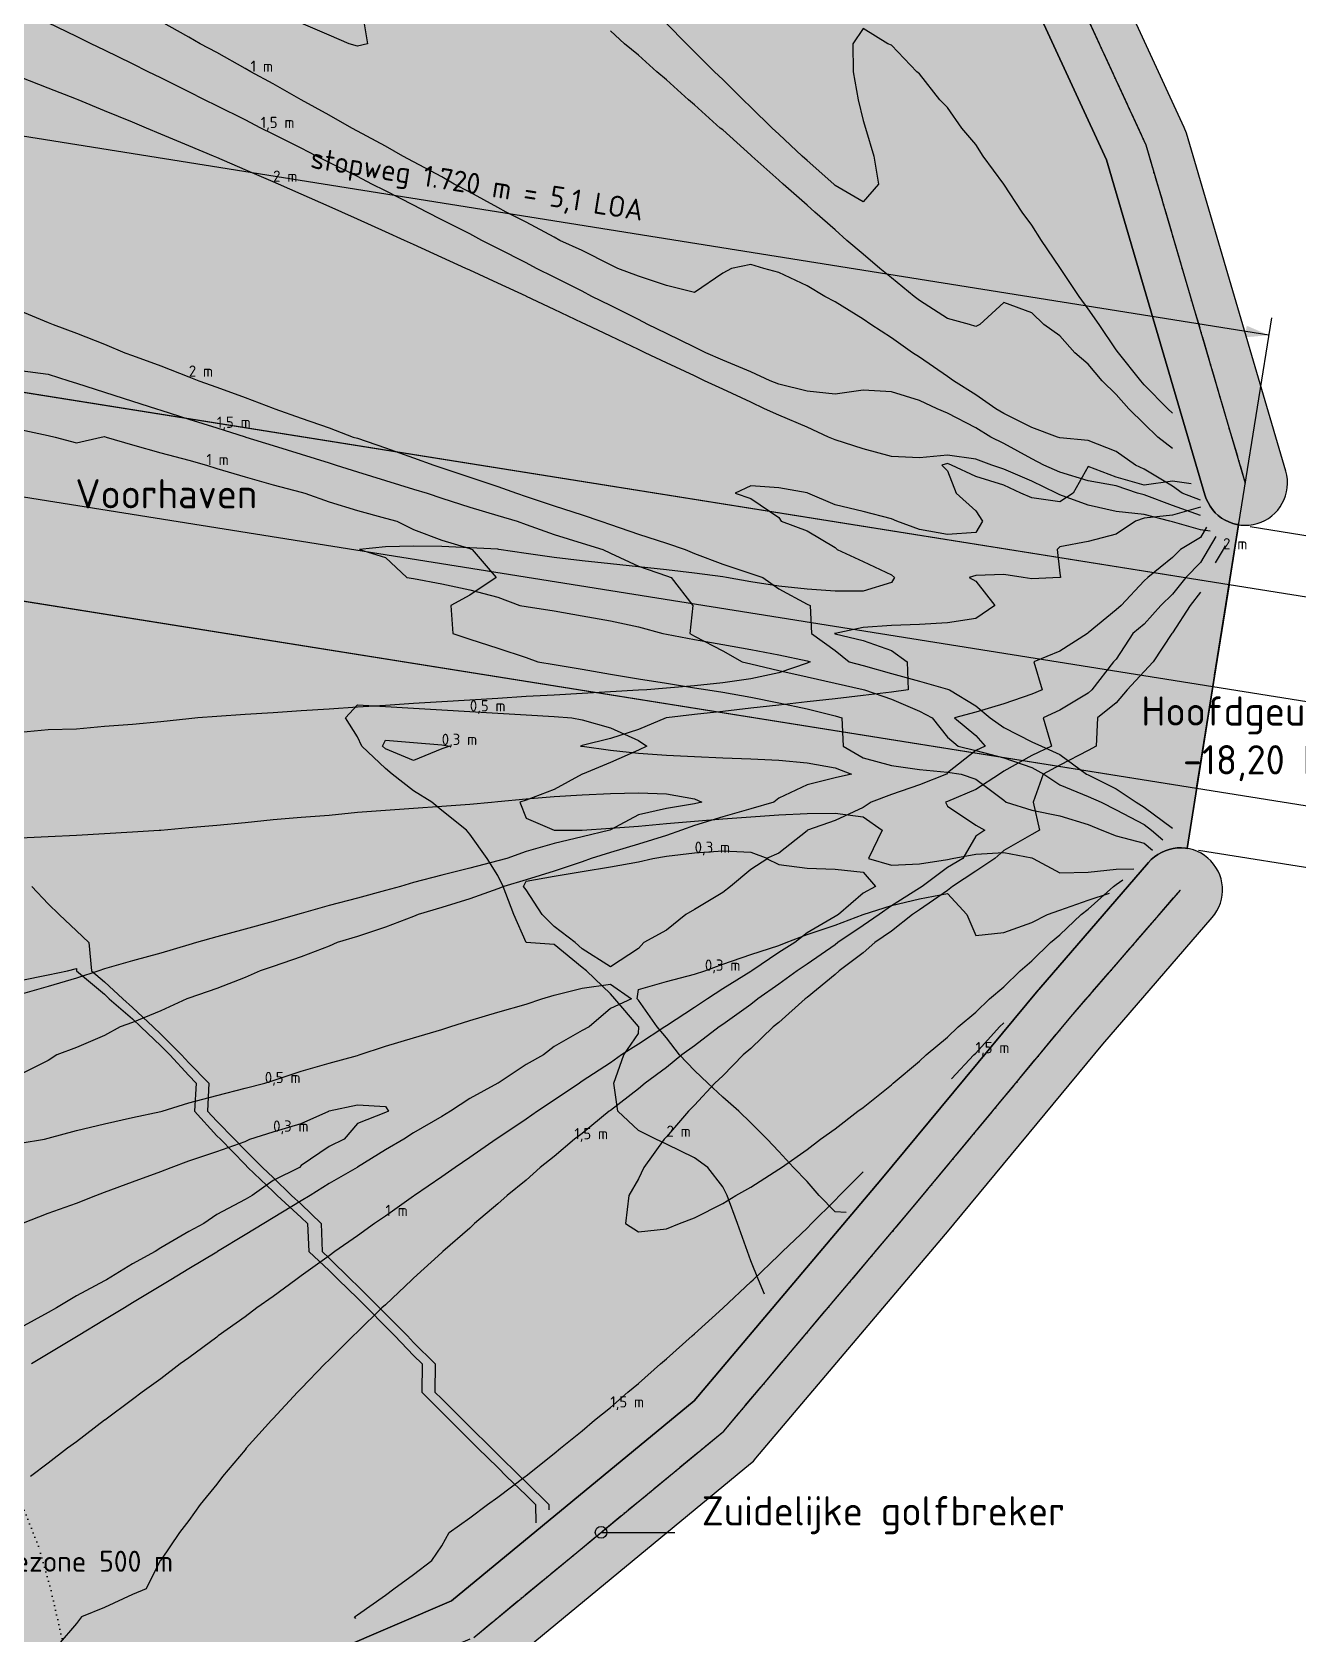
# Model space of a CAD drawing. Header units: metres. Extents: x 284000 to 318000, y 7632000 to 7666000.
# Drawn here: x 297973 to 299324, y 7648329 to 7650040 of the extents above; entities that cross this region are included whole.
import ezdxf
from ezdxf.enums import TextEntityAlignment as Align

# ---------------------------------------------------------------- set-up
doc = ezdxf.new("R2010")
doc.units = ezdxf.units.M
doc.header["$LTSCALE"] = 10
doc.linetypes.add('DASHDOT', pattern=[3.556, 2.54, -0.508, 0, -0.508])
doc.linetypes.add('DOT', pattern=[0.508, 0, -0.508])
for name, color, linetype in [('HV-BAGGER', 5, 'Continuous'), ('HV-GEUL', 5, 'Continuous'), ('HV-GEUL-AS', 1, 'Continuous'), ('HV-GOLF-HS-112_5', 7, 'Continuous'), ('HV-GOLF-HS-45_0', 7, 'Continuous'), ('HV-GOLFBREKER', 8, 'Continuous'), ('HV-ONDERGROND', 8, 'Continuous'), ('HV-TEKST-02', 7, 'Continuous'), ('HV-TOETS-OPENING-1-MOND', 6, 'Continuous'), ('HV-TOETS-WAND-VH-TALUD', 30, 'Continuous'), ('HV-VEILIGHEID', 1, 'Continuous'), ('HV-VOORHAVEN', 151, 'Continuous')]:
    doc.layers.add(name, color=color, linetype=linetype)
doc.styles.add('NLCS-ISO', font='NLCS-ISO.ttf')
doc.styles.get("Standard").update_dxf_attribs({"font": 'NLCS-ISO.ttf'})
picture_1 = doc.add_image_def('image1.jpg', size_in_pixel=(3400, 3400))

msp = doc.modelspace()

# ---------------------------------------------------------------- hatches: boundary and pattern name
at = {"layer": 'HV-GOLFBREKER', "true_color": 0xadb5bd, "transparency": 33554534}
h = msp.add_hatch(color=8, dxfattribs=at)
h.dxf.hatch_style = 1
h.paths.add_polyline_path([(297449, 7650946.4), (297717.1, 7650925.2), (298100.7, 7650852.5), (298486.7, 7650701), (298763, 7650524.3), (298957.6, 7650254.5), (299119.5, 7649903.4), (299224.7, 7649545.4), (299226.1, 7649541.2), (299228, 7649537.2), (299230.2, 7649533.4), (299232.8, 7649529.8), (299235.7, 7649526.5), (299239, 7649523.5), (299242.5, 7649520.8), (299246.3, 7649518.5), (299250.2, 7649516.6), (299254.4, 7649515.1), (299258.7, 7649514), (299263, 7649513.3), (299267.4, 7649513), (299271.8, 7649513.2), (299276.2, 7649513.8), (299280.5, 7649514.9), (299284.7, 7649516.3), (299288.7, 7649518.2), (299292.5, 7649520.4), (299296.1, 7649523), (299299.4, 7649525.9), (299302.4, 7649529.2), (299305, 7649532.7), (299307.3, 7649536.5), (299309.3, 7649540.5), (299310.8, 7649544.6), (299311.9, 7649548.9), (299312.6, 7649553.2), (299312.8, 7649557.6), (299312.7, 7649562.1), (299312, 7649566.4), (299311, 7649570.7), (299204.9, 7649931.9), (299202.6, 7649938), (299037.6, 7650296.2), (299035.5, 7650300), (299033.2, 7650303.7), (298830.9, 7650583.9), (298828.3, 7650587.2), (298825.3, 7650590.2), (298822.1, 7650593), (298818.7, 7650595.4), (298531.5, 7650779.2), (298527.7, 7650781.4), (298523.7, 7650783.2), (298129.6, 7650937.8), (298125.6, 7650939.2), (298121.6, 7650940.2), (297731.5, 7651014.1), (297726.7, 7651014.7), (297447.7, 7651036.8), (297443.5, 7651037), (297439.3, 7651036.7), (297435.1, 7651036.1), (297431.1, 7651035), (297189.2, 7650961.8), (297185.1, 7650960.3), (297181.1, 7650958.5), (297177.3, 7650956.2), (297173.7, 7650953.6), (297170.5, 7650950.6), (297167.5, 7650947.3), (297164.9, 7650943.8), (297162.6, 7650940), (297160.7, 7650936), (297159.2, 7650931.8), (297158.1, 7650927.6), (297157.5, 7650923.2), (297157.3, 7650918.8), (297157.5, 7650914.4), (297158.1, 7650910), (297159.2, 7650905.7), (297160.7, 7650901.6), (297162.6, 7650897.6), (297164.8, 7650893.8), (297167.5, 7650890.2), (297170.4, 7650887), (297173.7, 7650884), (297177.2, 7650881.4), (297181, 7650879.1), (297185, 7650877.2), (297189.2, 7650875.7), (297193.5, 7650874.6), (297197.8, 7650874), (297202.2, 7650873.8), (297206.7, 7650874), (297211, 7650874.6), (297215.3, 7650875.7)])
h = msp.add_hatch(color=8, dxfattribs=at)
h.dxf.hatch_style = 1
h.paths.add_polyline_path([(296801.3, 7647837.2), (298132.2, 7648143.2), (298136.1, 7648144.3), (298139.9, 7648145.7), (298461.9, 7648284), (298465.8, 7648285.9), (298469.4, 7648288.1), (298472.8, 7648290.6), (298739.7, 7648510.9), (298742.7, 7648513.6), (298745.4, 7648516.6), (298947.7, 7648756.1), (298948, 7648756.4), (299115.7, 7648958.9), (299232.5, 7649094.1), (299235.3, 7649097.6), (299237.6, 7649101.3), (299239.6, 7649105.3), (299241.2, 7649109.4), (299242.4, 7649113.7), (299243.1, 7649118), (299243.5, 7649122.4), (299243.4, 7649126.8), (299242.8, 7649131.2), (299241.9, 7649135.5), (299240.5, 7649139.7), (299238.7, 7649143.8), (299236.5, 7649147.6), (299234, 7649151.2), (299231.1, 7649154.6), (299227.9, 7649157.6), (299224.4, 7649160.3), (299220.7, 7649162.7), (299216.7, 7649164.7), (299212.6, 7649166.3), (299208.4, 7649167.4), (299204, 7649168.2), (299199.6, 7649168.5), (299195.2, 7649168.4), (299190.8, 7649167.9), (299186.5, 7649166.9), (299182.3, 7649165.5), (299178.3, 7649163.7), (299174.4, 7649161.6), (299170.8, 7649159), (299167.5, 7649156.2), (299164.4, 7649153), (299047.3, 7649017.4), (299046.7, 7649016.7), (298878.8, 7648814), (298679.3, 7648577.8), (298420.5, 7648364.2), (298108.1, 7648230), (296780.2, 7647924.7), (296778.3, 7647924.2), (296273.1, 7647784.2), (296268.9, 7647782.8), (296264.8, 7647781), (296261, 7647778.9), (296257.4, 7647776.3), (296254.1, 7647773.4), (296251, 7647770.2), (296248.3, 7647766.7), (296245.9, 7647763), (296244, 7647759.1), (296242.4, 7647754.9), (296241.2, 7647750.7), (296240.4, 7647746.3), (296240.1, 7647741.9), (296240.2, 7647737.5), (296240.8, 7647733.1), (296241.7, 7647728.8), (296243.1, 7647724.6), (296244.9, 7647720.6), (296247.1, 7647716.8), (296249.6, 7647713.1), (296252.5, 7647709.8), (296255.7, 7647706.8), (296259.2, 7647704), (296262.9, 7647701.7), (296266.9, 7647699.7), (296271, 7647698.1), (296275.3, 7647696.9), (296279.6, 7647696.2), (296284, 7647695.9), (296288.4, 7647696), (296292.8, 7647696.5), (296297.1, 7647697.5)])
at = {"layer": 'HV-VOORHAVEN', "true_color": 0x1d5c9e, "transparency": 33554534}
h = msp.add_hatch(color=151, dxfattribs=at)
h.dxf.hatch_style = 1
h.paths.add_polyline_path([(296513.3, 7648209.1), (296439.8, 7648135), (296370, 7647837.3), (296521.3, 7647853), (296778.3, 7647924.2), (296780.2, 7647924.7), (298108.1, 7648230), (298420.5, 7648364.2), (298679.3, 7648577.8), (298878.8, 7648814), (299046.7, 7649016.7), (299047.3, 7649017.4), (299164.4, 7649153), (299167.5, 7649156.2), (299170.8, 7649159), (299174.4, 7649161.6), (299178.3, 7649163.7), (299182.3, 7649165.5), (299186.5, 7649166.9), (299190.8, 7649167.9), (299195.2, 7649168.4), (299199.6, 7649168.5), (299204, 7649168.2), (299205.6, 7649167.9), (299260.7, 7649513.7), (299258.7, 7649514), (299254.4, 7649515.1), (299250.2, 7649516.6), (299246.3, 7649518.5), (299242.5, 7649520.8), (299239, 7649523.5), (299235.7, 7649526.5), (299232.8, 7649529.8), (299230.2, 7649533.4), (299228, 7649537.2), (299226.1, 7649541.2), (299224.7, 7649545.4), (299119.5, 7649903.4), (298957.6, 7650254.5), (298763, 7650524.3), (298486.7, 7650701), (298100.7, 7650852.5), (297717.1, 7650925.2), (297449, 7650946.4), (297419.1, 7650937.4), (297297, 7650670.5), (297266.7, 7650379.9), (297126.6, 7650192.1), (297027.8, 7650174.7), (297092.2, 7649809), (296970.7, 7649746.9)])

# ---------------------------------------------------------------- linework, layer by layer
at = {"layer": 'HV-BAGGER'}
msp.add_lwpolyline([(297855.7, 7649449.3), (299215.8, 7649232.2), (299250.5, 7649449.4), (297890.4, 7649666.5)], dxfattribs=at)
at = {"layer": 'HV-GEUL'}
msp.add_lwpolyline([(299215.8, 7649232.2), (299250.5, 7649449.4), (297551.9, 7649720.5), (297517.3, 7649503.3), (299215.8, 7649232.2)], close=True, dxfattribs=at)
msp.add_lwpolyline([(301719.2, 7649055.3), (299250.5, 7649449.4), (299215.8, 7649232.2), (301682.7, 7648838.4)], dxfattribs=at)
at = {"layer": 'HV-GEUL-AS', "linetype": 'DASHDOT'}
for points in [[(297202.3, 7650918.8), (297444.1, 7650992), (297723.1, 7650969.8), (298113.2, 7650896), (298507.3, 7650741.3), (298794.4, 7650557.5), (298996.7, 7650277.3), (299161.7, 7649919.2), (299267.8, 7649558)], [(296285.1, 7647740.8), (296790.3, 7647880.9), (298122.1, 7648187), (298444.2, 7648325.3), (298711, 7648545.6), (298913.4, 7648785.1), (299081.4, 7648988), (299198.5, 7649123.5)]]:
    msp.add_lwpolyline(points, dxfattribs=at)
at = {"layer": 'HV-GEUL-AS'}
msp.add_lwpolyline([(297534.6, 7649611.9), (299233.2, 7649340.8), (301701.9, 7648946.7)], dxfattribs=at)
at = {"layer": 'HV-GOLF-HS-112_5', "color": 4}
for points in [[(298325.7, 7650057.3), (298330.9, 7650027.3), (298320, 7650024.8), (298311.2, 7650027.3), (298290, 7650036.4), (298260, 7650049.4)], [(299190, 7649594.9), (299174.5, 7649607.3), (299160, 7649621.5), (299143.6, 7649637.3), (299130, 7649652.7), (299114.9, 7649667.3), (299100, 7649685.1), (299085.8, 7649697.3), (299070, 7649715.4), (299052.9, 7649727.3), (299040, 7649740.1), (299010, 7649750.9), (298984.5, 7649727.3), (298980, 7649725.5), (298973.3, 7649727.3), (298950, 7649733.7), (298920, 7649753.1), (298914.4, 7649757.3), (298890, 7649777.3), (298877.6, 7649787.3), (298860, 7649802.6), (298842.5, 7649817.3), (298830, 7649828.6), (298808.2, 7649847.3), (298800, 7649855), (298774.5, 7649877.3), (298770, 7649881.6), (298741, 7649907.3), (298740, 7649908.3), (298710, 7649935.2), (298707.4, 7649937.3), (298680, 7649962), (298673.6, 7649967.3), (298650, 7649988.6), (298639.5, 7649997.3), (298620, 7650015), (298605.2, 7650027.3), (298590, 7650041.2)], [(298754.5, 7648691.8), (298748, 7648707.3), (298740, 7648727.5), (298736.3, 7648737.3), (298725.8, 7648767.3), (298714.8, 7648797.3), (298710, 7648806.6), (298694, 7648827.3), (298680, 7648837.6), (298650, 7648852.2), (298638.6, 7648857.3), (298620, 7648866.7), (298598, 7648887.3), (298593.7, 7648917.3), (298604.5, 7648947.3), (298620, 7648970.3), (298620.4, 7648977.3), (298620, 7648977.9), (298594.9, 7649007.3), (298590, 7649012.5), (298564.6, 7649037.3), (298560, 7649040.9), (298530, 7649065.2), (298500.2, 7649067.3), (298500, 7649067.4), (298486.8, 7649097.3), (298475.5, 7649127.3), (298470, 7649138.9), (298458.5, 7649157.3), (298440, 7649183.2), (298436.5, 7649187.3), (298410, 7649208.5), (298399.4, 7649217.3), (298380, 7649229.4), (298357.2, 7649247.3), (298350, 7649253.4), (298324.8, 7649277.3), (298320, 7649287), (298307.2, 7649307.3), (298320, 7649321.2), (298350, 7649319.5), (298380, 7649317.8), (298410, 7649316), (298440, 7649314.3), (298470, 7649312.5), (298500, 7649310.6), (298530, 7649308.7), (298549, 7649307.3), (298560, 7649305.1), (298590, 7649296.7), (298620, 7649283.3), (298629.1, 7649277.3), (298620, 7649272.8), (298590, 7649259.7), (298560.2, 7649247.3), (298560, 7649247.2), (298530, 7649230.7), (298500, 7649219.4), (298493.4, 7649217.3), (298500, 7649200.1), (298530, 7649187.4), (298560, 7649187.5), (298590, 7649189.4), (298620, 7649191.8), (298650, 7649194.4), (298680, 7649196.9), (298710, 7649199.5), (298740, 7649201.8), (298770, 7649203.8), (298800, 7649205.3), (298830, 7649205.5), (298860, 7649201.5), (298880, 7649187.3), (298865.4, 7649157.3), (298890, 7649150.2), (298920, 7649151.5), (298950, 7649156.2), (298954.8, 7649157.3), (298980, 7649161.8), (299010, 7649163.5), (299040, 7649157.9), (299041.4, 7649157.3), (299070, 7649141.8), (299100, 7649142.6), (299130, 7649145.9), (299148.7, 7649146)], [(297972.3, 7649127.3), (297990, 7649108.9), (298001.5, 7649097.3), (298020, 7649080), (298033.3, 7649067.3), (298036, 7649037.3), (298050, 7649025.5), (298069.5, 7649007.3), (298080, 7648998.2), (298101.8, 7648977.3), (298110, 7648969.5), (298132.3, 7648947.3), (298140, 7648939), (298161.2, 7648917.3), (298160, 7648887.3), (298170, 7648876.5), (298188.7, 7648857.3), (298200, 7648845.8), (298218.6, 7648827.3), (298230, 7648816.4), (298249.7, 7648797.3), (298260, 7648787.9), (298281.4, 7648767.3), (298282.3, 7648737.3), (298290, 7648730.2), (298313.3, 7648707.3), (298320, 7648700.8), (298343.5, 7648677.3), (298350, 7648670.7), (298373.3, 7648647.3), (298380, 7648640.4), (298402.9, 7648617.3), (298402.8, 7648587.3), (298410, 7648580.1), (298432.9, 7648557.3), (298440, 7648550.3), (298463.2, 7648527.3), (298470, 7648520.7), (298493.7, 7648497.3), (298500, 7648491.2), (298524.2, 7648467.3), (298524.3, 7648461.6)]]:
    msp.add_lwpolyline(points, dxfattribs=at)
at = {"layer": 'HV-GOLF-HS-112_5', "color": 30}
for points in [[(299220, 7649523.4), (299190, 7649534.1), (299160, 7649545.7), (299152.6, 7649547.3), (299130, 7649555.2), (299100, 7649560.5), (299070, 7649569.6), (299052.7, 7649577.3), (299040, 7649584.1), (299010, 7649600.3), (298996.2, 7649607.3), (298980, 7649617.2), (298950, 7649632.8), (298938.7, 7649637.3), (298920, 7649646.3), (298890, 7649655.4), (298860, 7649657.2), (298830, 7649653.2), (298800, 7649656.4), (298770, 7649663.9), (298760.6, 7649667.3), (298740, 7649676.8), (298710, 7649689.5), (298691.9, 7649697.3), (298680, 7649703.4), (298650, 7649718), (298629.9, 7649727.3), (298620, 7649732.7), (298590, 7649747.8), (298570.2, 7649757.3), (298560, 7649762.9), (298530, 7649778.1), (298511.3, 7649787.3), (298500, 7649793.5), (298470, 7649808.8), (298452.7, 7649817.3), (298440, 7649824.2), (298410, 7649839.4), (298394.1, 7649847.3), (298380, 7649854.8), (298350, 7649870.1), (298335.3, 7649877.3), (298320, 7649885.4), (298290, 7649900.6), (298276.3, 7649907.3), (298260, 7649915.8), (298230, 7649930.9), (298216.8, 7649937.3), (298200, 7649946), (298170, 7649960.9), (298156.9, 7649967.3), (298140, 7649976), (298110, 7649990.8), (298096.5, 7649997.3), (298080, 7650005.7), (298050, 7650020.4), (298035.6, 7650027.3), (298020, 7650035.1), (297990, 7650049.7)], [(297960, 7649678.4), (297990, 7649674.6), (298011.9, 7649667.3), (298020, 7649664.8), (298050, 7649655.3), (298080, 7649645.7), (298105.6, 7649637.3), (298110, 7649636), (298140, 7649626.5), (298170, 7649617.1), (298200, 7649607.6), (298200.9, 7649607.3), (298230, 7649598.2), (298260, 7649588.9), (298290, 7649579.6), (298297.2, 7649577.3), (298320, 7649570.1), (298350, 7649560.8), (298380, 7649551.7), (298394.3, 7649547.3), (298410, 7649542.1), (298440, 7649532.5), (298470, 7649523.5), (298490.6, 7649517.3), (298500, 7649513.8), (298530, 7649503.1), (298560, 7649493.8), (298581.8, 7649487.3), (298590, 7649483.1), (298620, 7649469.5), (298650, 7649459), (298655, 7649457.3), (298678.1, 7649427.3), (298674.7, 7649397.3), (298680, 7649394.7), (298710, 7649378.8), (298730.8, 7649367.3), (298740, 7649365.2), (298770, 7649358.1), (298800, 7649351.2), (298830, 7649344.4), (298860, 7649337.6), (298861.3, 7649337.3), (298890, 7649327.2), (298920, 7649314.4), (298933.4, 7649307.3), (298950, 7649286.9), (298961.3, 7649277.3), (298980, 7649272.6), (299010, 7649264.8), (299040, 7649254.2), (299052.7, 7649247.3), (299070, 7649235.8), (299100, 7649223.4), (299113.9, 7649217.3), (299130, 7649209), (299160, 7649193.3), (299167.8, 7649187.3), (299179.9, 7649177.2)]]:
    msp.add_lwpolyline(points, dxfattribs=at)
at = {"layer": 'HV-GOLF-HS-112_5', "color": 2}
for points in [[(299220, 7649540), (299200.5, 7649547.3), (299190, 7649554.7), (299160, 7649573.1), (299150.5, 7649577.3), (299130, 7649592), (299100, 7649603.5), (299070, 7649606.5), (299067.3, 7649607.3), (299040, 7649617.3), (299010, 7649632.4), (299001.6, 7649637.3), (298980, 7649652.2), (298956.4, 7649667.3), (298950, 7649672.1), (298920, 7649692.7), (298912.4, 7649697.3), (298890, 7649713.4), (298868, 7649727.3), (298860, 7649733.3), (298830, 7649751.8), (298819.1, 7649757.3), (298800, 7649768.6), (298770, 7649783), (298753.7, 7649787.3), (298740, 7649791.6), (298719.2, 7649787.3), (298710, 7649782.2), (298680, 7649761.8), (298650, 7649769), (298620, 7649779.2), (298598.1, 7649787.3), (298590, 7649791.3), (298560, 7649806.6), (298536, 7649817.3), (298530, 7649820.7), (298500, 7649836.9), (298478.7, 7649847.3), (298470, 7649852.4), (298440, 7649868.7), (298423.1, 7649877.3), (298410, 7649885), (298380, 7649901.2), (298368.3, 7649907.3), (298350, 7649918), (298320, 7649934.1), (298313.9, 7649937.3), (298290, 7649951.2), (298260, 7649967.3), (298259.9, 7649967.3), (298230, 7649984.5), (298206.1, 7649997.3), (298200, 7650000.9), (298170, 7650017.8), (298152.3, 7650027.3), (298140, 7650034.5), (298110, 7650051.1)], [(297960, 7649615.3), (297990, 7649609), (297997.4, 7649607.3), (298020, 7649601.2), (298046.5, 7649607.3), (298050, 7649607.8), (298051.8, 7649607.3), (298080, 7649598.9), (298110, 7649590.4), (298140, 7649582.4), (298158.9, 7649577.3), (298170, 7649573.8), (298200, 7649564.6), (298230, 7649556.2), (298260, 7649548.4), (298264, 7649547.3), (298290, 7649538), (298320, 7649528.7), (298350, 7649520.6), (298362.2, 7649517.3), (298380, 7649508.7), (298410, 7649497), (298440, 7649488.1), (298442.6, 7649487.3), (298468.1, 7649457.3), (298440, 7649438.4), (298419.8, 7649427.3), (298421.7, 7649397.3), (298440, 7649391.5), (298470, 7649381.7), (298500, 7649371.7), (298512.7, 7649367.3), (298530, 7649364.3), (298560, 7649359.2), (298590, 7649354.1), (298620, 7649349.1), (298650, 7649344.3), (298680, 7649339.6), (298694.2, 7649337.3), (298710, 7649334.7), (298740, 7649329.4), (298770, 7649323.5), (298800, 7649316.9), (298830, 7649309.4), (298837, 7649307.3), (298838.4, 7649277.3), (298860, 7649264.8), (298890, 7649256.4), (298920, 7649252.3), (298950, 7649249.3), (298964.4, 7649247.3), (298980, 7649242), (299010, 7649219.4), (299012.7, 7649217.3), (299040, 7649208.7), (299070, 7649202.9), (299100, 7649193.4), (299114.7, 7649187.3), (299130, 7649181.3), (299160, 7649173.4), (299168.7, 7649166.1)]]:
    msp.add_lwpolyline(points, dxfattribs=at)
at = {"layer": 'HV-GOLF-HS-112_5', "color": 3}
for points in [[(299190, 7649632.6), (299185.1, 7649637.3), (299160, 7649662.9), (299156.3, 7649667.3), (299132.5, 7649697.3), (299130, 7649700.5), (299111.7, 7649727.3), (299100, 7649744.2), (299090.5, 7649757.3), (299070.5, 7649787.3), (299070, 7649788.2), (299050.3, 7649817.3), (299040, 7649833.7), (299029.7, 7649847.3), (299010, 7649877.2), (299009.9, 7649877.3), (298987.9, 7649907.3), (298980, 7649919.6), (298965.1, 7649937.3), (298950, 7649959.1), (298941.7, 7649967.3), (298920, 7649995.2), (298917.1, 7649997.3), (298890, 7650025.8), (298886.1, 7650027.3), (298860, 7650043.5), (298848.8, 7650027.3), (298849.1, 7649997.3), (298854.4, 7649967.3), (298860, 7649945.5), (298862.4, 7649937.3), (298871.3, 7649907.3), (298876.2, 7649877.3), (298860, 7649858.5), (298830, 7649875.9), (298828.4, 7649877.3), (298800, 7649902.6), (298794.9, 7649907.3), (298770, 7649930.7), (298762.9, 7649937.3), (298740, 7649959.5), (298731.8, 7649967.3), (298710, 7649989), (298701.3, 7649997.3), (298680, 7650018.8), (298671.2, 7650027.3), (298650, 7650048.9)], [(298350, 7649274.2), (298346.7, 7649277.3), (298350, 7649283.5), (298380, 7649281.2), (298410, 7649278.4), (298418.8, 7649277.3), (298410, 7649274.3), (298380, 7649261.8), (298350, 7649274.2)], [(298560, 7649060.7), (298552.4, 7649067.3), (298530, 7649084.7), (298517.1, 7649097.3), (298500, 7649123.8), (298497.2, 7649127.3), (298500, 7649133.1), (298530, 7649138.3), (298560, 7649143.3), (298590, 7649148.2), (298620, 7649153.7), (298635.4, 7649157.3), (298650, 7649159.6), (298680, 7649163.2), (298710, 7649165.2), (298740, 7649163.8), (298758, 7649157.3), (298740, 7649145.3), (298718.1, 7649127.3), (298710, 7649120.8), (298680, 7649102.7), (298670.7, 7649097.3), (298650, 7649080.5), (298625.6, 7649067.3), (298620, 7649061.2), (298590, 7649041.4), (298560, 7649060.7)], [(298841.7, 7648779.1), (298830, 7648779.8), (298813, 7648797.3), (298800, 7648812.1), (298785.4, 7648827.3), (298770, 7648844.4), (298757.4, 7648857.3), (298740, 7648874.7), (298727.1, 7648887.3), (298710, 7648902.1), (298694.2, 7648917.3), (298680, 7648930.6), (298663.7, 7648947.3), (298650, 7648965.8), (298639.9, 7648977.3), (298620, 7649005.9), (298618.8, 7649007.3), (298620, 7649017.2), (298650, 7649025.8), (298680, 7649033.5), (298690.9, 7649037.3), (298710, 7649044.4), (298740, 7649054.6), (298770, 7649064.3), (298777.7, 7649067.3), (298800, 7649075.9), (298830, 7649086.1), (298859.9, 7649097.3), (298860, 7649097.4), (298890, 7649106.9), (298920, 7649114), (298950, 7649119.7), (298970.6, 7649097.3), (298980, 7649075), (299010, 7649078), (299040, 7649088.7), (299056.7, 7649097.3), (299070, 7649102.1), (299100, 7649112.5), (299122.9, 7649120.3)], [(297960, 7649026.7), (297990, 7649033), (298010.5, 7649037.3), (298020, 7649039.6), (298020.2, 7649037.3), (298050, 7649012.1), (298055.1, 7649007.3), (298080, 7648985.8), (298088.9, 7648977.3), (298110, 7648957.1), (298119.8, 7648947.3), (298140, 7648925.4), (298147.9, 7648917.3), (298145.9, 7648887.3), (298170, 7648861.1), (298173.7, 7648857.3), (298200, 7648830.5), (298203.1, 7648827.3), (298230, 7648801.6), (298234.4, 7648797.3), (298260, 7648773.8), (298266.8, 7648767.3), (298268.3, 7648737.3), (298290, 7648717.1), (298299.9, 7648707.3), (298320, 7648687.7), (298330.4, 7648677.3), (298350, 7648657.2), (298359.8, 7648647.3), (298380, 7648626.4), (298389, 7648617.3), (298388.7, 7648587.3), (298410, 7648565.8), (298418.5, 7648557.3), (298440, 7648536), (298448.7, 7648527.3), (298470, 7648506.6), (298479.3, 7648497.3), (298500, 7648477.3), (298510.1, 7648467.3), (298510.5, 7648447.8)]]:
    msp.add_lwpolyline(points, dxfattribs=at)
at = {"layer": 'HV-GOLF-HS-112_5', "color": 1}
for points in [[(299230.4, 7649506.9), (299220, 7649508.3), (299190, 7649516.7), (299187.4, 7649517.3), (299160, 7649524.5), (299130, 7649527.7), (299100, 7649534.4), (299070, 7649545.7), (299066.3, 7649547.3), (299040, 7649560), (299010, 7649573.1), (298997.2, 7649577.3), (298980, 7649583.8), (298950, 7649588), (298920, 7649585), (298890, 7649586.6), (298860, 7649594.7), (298830, 7649604.4), (298822.8, 7649607.3), (298800, 7649617.9), (298770, 7649630.6), (298754.7, 7649637.3), (298740, 7649644.6), (298710, 7649658.3), (298690.4, 7649667.3), (298680, 7649672.6), (298650, 7649686.7), (298627.2, 7649697.3), (298620, 7649700.9), (298590, 7649715.1), (298564, 7649727.3), (298560, 7649729.4), (298530, 7649743.4), (298500.5, 7649757.3), (298500, 7649757.6), (298470, 7649771.5), (298440, 7649785.5), (298435.9, 7649787.3), (298410, 7649799.2), (298380, 7649812.9), (298370.2, 7649817.3), (298350, 7649826.5), (298320, 7649840), (298303.5, 7649847.3), (298290, 7649853.4), (298260, 7649866.5), (298235.8, 7649877.3), (298230, 7649879.9), (298200, 7649892.7), (298170, 7649905.8), (298166.4, 7649907.3), (298140, 7649918.3), (298110, 7649930.9), (298094.8, 7649937.3), (298080, 7649943.5), (298050, 7649955.6), (298021.9, 7649967.3), (298020, 7649968.1), (297990, 7649979.7), (297960, 7649991.7)], [(297960, 7649742.2), (297990, 7649729.6), (297995.1, 7649727.3), (298020, 7649718.1), (298050, 7649706.4), (298071.7, 7649697.3), (298080, 7649694.4), (298110, 7649683.4), (298140, 7649671.7), (298150.6, 7649667.3), (298170, 7649660.5), (298200, 7649649.6), (298230, 7649638.1), (298231.9, 7649637.3), (298260, 7649627.6), (298290, 7649617), (298315.5, 7649607.3), (298320, 7649605.9), (298350, 7649595.7), (298380, 7649585.2), (298401.6, 7649577.3), (298410, 7649574.5), (298440, 7649564.5), (298470, 7649554.4), (298489.8, 7649547.3), (298500, 7649543.9), (298530, 7649533.9), (298560, 7649524.1), (298579.8, 7649517.3), (298590, 7649513.7), (298620, 7649503.5), (298650, 7649493.8), (298669.7, 7649487.3), (298680, 7649483), (298710, 7649471.5), (298740, 7649461.5), (298752.9, 7649457.3), (298770, 7649445.3), (298800, 7649428.9), (298803.2, 7649427.3), (298804.6, 7649397.3), (298830, 7649379.2), (298845, 7649367.3), (298860, 7649363.2), (298890, 7649354.8), (298920, 7649346.5), (298950, 7649338), (298952, 7649337.3), (298980, 7649320.1), (298995.3, 7649307.3), (299010, 7649296.9), (299040, 7649281.9), (299050.4, 7649277.3), (299070, 7649268.2), (299098.3, 7649247.3), (299100, 7649246.4), (299130, 7649231.6), (299151.2, 7649217.3), (299160, 7649212), (299190, 7649189.4)]]:
    msp.add_lwpolyline(points, dxfattribs=at)
at = {"layer": 'HV-GOLF-HS-45_0', "color": 3}
for points in [[(299210.1, 7649557.2), (299190, 7649560), (299160, 7649556), (299130, 7649564.5), (299100, 7649575.9), (299084.2, 7649547.3), (299070, 7649538.1), (299040, 7649542.3), (299028.2, 7649547.3), (299010, 7649555.9), (298980, 7649565.3), (298954.3, 7649577.3), (298950, 7649579.1), (298944, 7649577.3), (298950, 7649571.1), (298959.1, 7649547.3), (298980, 7649528.3), (298987.4, 7649517.3), (298980, 7649505.3), (298950, 7649503.3), (298920, 7649508.7), (298895.9, 7649517.3), (298890, 7649519.8), (298860, 7649527.6), (298830, 7649535), (298800.8, 7649547.3), (298800, 7649547.6), (298770, 7649553.1), (298740, 7649555.2), (298723.4, 7649547.3), (298740, 7649541.6), (298770, 7649521.5), (298772.2, 7649517.3), (298800, 7649507.1), (298830, 7649489.4), (298832, 7649487.3), (298860, 7649474.2), (298890, 7649460), (298893.4, 7649457.3), (298890, 7649452.1), (298860, 7649442.6), (298830, 7649442.6), (298800, 7649444.7), (298770, 7649448), (298740, 7649452.5), (298713.9, 7649457.3), (298710, 7649458), (298680, 7649461.9), (298650, 7649465.3), (298620, 7649468.5), (298590, 7649471.8), (298560, 7649475.2), (298530, 7649478.8), (298500, 7649482.8), (298471.1, 7649487.3), (298470, 7649487.4), (298440, 7649489.1), (298410, 7649490.3), (298380, 7649490.6), (298350, 7649489.9), (298322.2, 7649487.3), (298350, 7649478.6), (298372.9, 7649457.3), (298380, 7649456.1), (298410, 7649450.6), (298440, 7649444.2), (298470, 7649436.1), (298493.3, 7649427.3), (298500, 7649426.3), (298530, 7649421.6), (298560, 7649416.5), (298590, 7649411), (298620, 7649404.5), (298646.2, 7649397.3), (298650, 7649396.6), (298680, 7649391), (298710, 7649385.6), (298740, 7649380.3), (298770, 7649374.6), (298800, 7649368.2), (298803.3, 7649367.3), (298800, 7649365.7), (298770, 7649355.5), (298740, 7649349.2), (298710, 7649344.8), (298680, 7649341.5), (298650, 7649338.9), (298629.1, 7649337.3), (298620, 7649336.8), (298590, 7649335.1), (298560, 7649333.4), (298530, 7649331.7), (298500, 7649330), (298470, 7649328.2), (298440, 7649326.4), (298410, 7649324.5), (298380, 7649322.6), (298350, 7649320.7), (298320, 7649318.7), (298290, 7649316.8), (298260, 7649314.9), (298230, 7649312.9), (298200, 7649310.8), (298170, 7649308.7), (298149.7, 7649307.3), (298140, 7649306.3), (298110, 7649303.2), (298080, 7649300.2), (298050, 7649298), (298020, 7649295.3), (297990, 7649294.5), (297960, 7649291.7)], [(297960, 7649179.3), (297990, 7649180.7), (298020, 7649182.2), (298050, 7649183.9), (298080, 7649185.6), (298108.4, 7649187.3), (298110, 7649187.5), (298140, 7649190.2), (298170, 7649192.9), (298200, 7649195.6), (298230, 7649198.7), (298260, 7649201.2), (298290, 7649203.6), (298320, 7649206.6), (298350, 7649208.7), (298380, 7649210.8), (298410, 7649213), (298440, 7649215.3), (298463.2, 7649217.3), (298470, 7649218), (298500, 7649220.8), (298530, 7649223.2), (298560, 7649225.2), (298590, 7649226.7), (298620, 7649227.2), (298650, 7649226.1), (298680, 7649220.9), (298687.7, 7649217.3), (298680, 7649215.7), (298650, 7649210.4), (298620, 7649203.9), (298590, 7649187.9), (298589.4, 7649187.3), (298560, 7649180.2), (298530, 7649173), (298500, 7649164.7), (298479.6, 7649157.3), (298470, 7649154.6), (298440, 7649146.9), (298410, 7649139.4), (298380, 7649131.4), (298365.9, 7649127.3), (298350, 7649122.9), (298320, 7649114.8), (298290, 7649106.9), (298260, 7649098.5), (298256.1, 7649097.3), (298230, 7649089.9), (298200, 7649081.7), (298170, 7649073.5), (298148.2, 7649067.3), (298140, 7649064.8), (298110, 7649056.2), (298080, 7649047.7), (298050, 7649039.2), (298044, 7649037.3), (298020, 7649029.2), (297990, 7649020.4), (297960, 7649011.8)], [(297961.9, 7648767.3), (297990, 7648778.2), (298020, 7648789.2), (298040.8, 7648797.3), (298050, 7648800.8), (298080, 7648811.7), (298110, 7648822.7), (298121.1, 7648827.3), (298140, 7648834.2), (298170, 7648844.4), (298200, 7648855), (298205.2, 7648857.3), (298230, 7648865.4), (298260, 7648874), (298289.4, 7648887.3), (298290, 7648887.5), (298320, 7648894.1), (298350, 7648892.4), (298353.2, 7648887.3), (298350, 7648885.8), (298320, 7648874.1), (298305.8, 7648857.3), (298290, 7648849.7), (298260, 7648829.4), (298258.1, 7648827.3), (298230, 7648813.4), (298207.8, 7648797.3), (298200, 7648793.1), (298170, 7648777), (298155.9, 7648767.3), (298140, 7648758.7), (298110, 7648741.2), (298104.2, 7648737.3), (298080, 7648724.4), (298052, 7648707.3), (298050, 7648706.2), (298020, 7648690.1), (297998.7, 7648677.3), (297990, 7648672.4), (297960, 7648655.9)]]:
    msp.add_lwpolyline(points, dxfattribs=at)
at = {"layer": 'HV-GOLF-HS-45_0', "color": 4}
for points in [[(299220, 7649532.5), (299190, 7649524), (299160, 7649520.6), (299150.7, 7649517.3), (299130, 7649503.4), (299100, 7649495.6), (299070, 7649489.9), (299067.1, 7649487.3), (299070, 7649461.8), (299070.4, 7649457.3), (299070, 7649457.1), (299040, 7649455.7), (299030.6, 7649457.3), (299010, 7649460.5), (298980, 7649459.5), (298973, 7649457.3), (298980, 7649453.3), (299000.6, 7649427.3), (298980, 7649413.6), (298950, 7649408.7), (298920, 7649407.2), (298890, 7649406.1), (298860, 7649403.8), (298830, 7649397.5), (298829.4, 7649397.3), (298830, 7649397.2), (298860, 7649390), (298890, 7649379.4), (298906.7, 7649367.3), (298907.8, 7649337.3), (298890, 7649334.9), (298860, 7649331.2), (298830, 7649327.7), (298800, 7649324.3), (298770, 7649320.9), (298740, 7649317.6), (298710, 7649314.2), (298680, 7649310.8), (298650, 7649307.4), (298649.6, 7649307.3), (298620, 7649294.8), (298590, 7649285.4), (298560, 7649277.7), (298558.2, 7649277.3), (298560, 7649277), (298590, 7649272.7), (298620, 7649269.7), (298650, 7649267.6), (298680, 7649266.1), (298710, 7649264.8), (298740, 7649263.6), (298770, 7649262), (298800, 7649259.3), (298830, 7649254), (298847.3, 7649247.3), (298830, 7649243.3), (298800, 7649235.9), (298770, 7649221.7), (298764.6, 7649217.3), (298740, 7649210.1), (298710, 7649201.7), (298680, 7649192.4), (298666.1, 7649187.3), (298650, 7649181.8), (298620, 7649172.6), (298590, 7649163.6), (298569.6, 7649157.3), (298560, 7649153.7), (298530, 7649143.7), (298500, 7649134.4), (298476.4, 7649127.3), (298470, 7649124.8), (298440, 7649114.2), (298410, 7649105), (298384.9, 7649097.3), (298380, 7649095.3), (298350, 7649084), (298320, 7649074), (298298.5, 7649067.3), (298290, 7649063.6), (298260, 7649052), (298230, 7649041.8), (298216, 7649037.3), (298200, 7649030.1), (298170, 7649018.3), (298140, 7649008), (298137.8, 7649007.3), (298110, 7648994.3), (298080, 7648982.1), (298066.8, 7648977.3), (298050, 7648968.3), (298020, 7648955.2), (297999, 7648947.3), (297990, 7648941.6), (297960, 7648926.3)], [(297960, 7648853.3), (297986, 7648857.3), (297990, 7648858.3), (298020, 7648866.6), (298050, 7648873.7), (298080, 7648880.4), (298110, 7648886.9), (298111.7, 7648887.3), (298140, 7648896.3), (298170, 7648904), (298200, 7648911.8), (298221.1, 7648917.3), (298230, 7648920.2), (298260, 7648929.9), (298290, 7648938.4), (298320, 7648946.7), (298321.9, 7648947.3), (298350, 7648956.8), (298380, 7648965.8), (298410, 7648974.5), (298418.7, 7648977.3), (298440, 7648984.3), (298470, 7648993.1), (298500, 7649001.5), (298516.7, 7649007.3), (298530, 7649011.3), (298560, 7649018.5), (298590, 7649023), (298612.4, 7649007.3), (298590, 7648996.8), (298567.4, 7648977.3), (298560, 7648973.3), (298530, 7648956.5), (298518.7, 7648947.3), (298500, 7648937), (298470.2, 7648917.3), (298470, 7648917.2), (298440, 7648900.7), (298419.5, 7648887.3), (298410, 7648881.7), (298380, 7648864.2), (298369.4, 7648857.3), (298350, 7648846), (298320, 7648827.4), (298319.8, 7648827.3), (298290, 7648810), (298269.4, 7648797.3), (298260, 7648791.5), (298230, 7648773.4), (298220.1, 7648767.3), (298200, 7648755.2), (298170.6, 7648737.3), (298170, 7648736.9), (298140, 7648719), (298120.7, 7648707.3), (298110, 7648700.7), (298080, 7648682.6), (298071.2, 7648677.3), (298050, 7648664.4), (298021.8, 7648647.3), (298020, 7648646.2), (297990, 7648628), (297972.2, 7648617.3)]]:
    msp.add_lwpolyline(points, dxfattribs=at)
at = {"layer": 'HV-GOLF-HS-45_0', "color": 2}
msp.add_lwpolyline([(299226.4, 7649510.9), (299220, 7649500), (299198.7, 7649487.3), (299190, 7649478.5), (299163.8, 7649457.3), (299160, 7649453.6), (299135.4, 7649427.3), (299130, 7649422.9), (299100, 7649398.1), (299099.5, 7649397.3), (299070, 7649378.5), (299042.1, 7649367.3), (299050.8, 7649337.3), (299040, 7649332.5), (299010, 7649322.2), (298980, 7649313.3), (298957.4, 7649307.3), (298980, 7649288.5), (298990, 7649277.3), (298980, 7649272.4), (298950, 7649248.8), (298948.8, 7649247.3), (298920, 7649236), (298890, 7649225.4), (298868.3, 7649217.3), (298860, 7649211.8), (298830, 7649197.9), (298800.4, 7649187.3), (298800, 7649186.7), (298770, 7649162.9), (298756.7, 7649157.3), (298770, 7649150.7), (298800, 7649146.7), (298830, 7649145.9), (298860, 7649142.5), (298873.1, 7649127.3), (298860, 7649120.2), (298833.6, 7649097.3), (298830, 7649095.1), (298800, 7649077.6), (298786.9, 7649067.3), (298770, 7649056.7), (298741.1, 7649037.3), (298740, 7649036.6), (298710, 7649018), (298693.8, 7649007.3), (298680, 7648998.1), (298650, 7648978.6), (298648, 7648977.3), (298620, 7648959), (298602, 7648947.3), (298590, 7648939), (298560, 7648919.3), (298556.9, 7648917.3), (298530, 7648899), (298512.1, 7648887.3), (298500, 7648878.7), (298470, 7648858.6), (298468, 7648857.3), (298440, 7648837.8), (298424.2, 7648827.3), (298410, 7648817.1), (298381, 7648797.3), (298380, 7648796.5), (298350, 7648775.3), (298338.1, 7648767.3), (298320, 7648754), (298295.9, 7648737.3), (298290, 7648732.9), (298260, 7648711.3), (298254.1, 7648707.3), (298230, 7648689.5), (298212.6, 7648677.3), (298200, 7648667.7), (298171.5, 7648647.3), (298170, 7648646.1), (298140, 7648623.9), (298130.7, 7648617.3), (298110, 7648601.5), (298090.3, 7648587.3), (298080, 7648579.3), (298050.2, 7648557.3), (298050, 7648557.2), (298020, 7648534.3), (298010.4, 7648527.3), (297990, 7648511.4), (297971, 7648497.3)], dxfattribs=at)
at = {"layer": 'HV-GOLF-HS-45_0', "color": 30}
for points in [[(299236.4, 7649501), (299228.3, 7649487.3), (299220, 7649473.2), (299204.2, 7649457.3), (299190, 7649439.6), (299177.6, 7649427.3), (299160, 7649407.4), (299147.9, 7649397.3), (299130, 7649370.2), (299127.1, 7649367.3), (299104.1, 7649337.3), (299100, 7649333.8), (299070, 7649315.6), (299051.9, 7649307.3), (299061, 7649277.3), (299040, 7649267.1), (299010, 7649250.4), (299005.3, 7649247.3), (298980, 7649230.7), (298950, 7649218.2), (298947.7, 7649217.3), (298950, 7649213.2), (298980, 7649192.7), (298989.8, 7649187.3), (298980, 7649181), (298966.4, 7649157.3), (298950, 7649147.7), (298922.7, 7649127.3), (298920, 7649125.4), (298890, 7649106.6), (298876.9, 7649097.3), (298860, 7649085.5), (298832.9, 7649067.3), (298830, 7649065.1), (298800, 7649044.4), (298789.4, 7649037.3), (298770, 7649022.8), (298747.4, 7649007.3), (298740, 7649001.4), (298710, 7648979.9), (298706.2, 7648977.3), (298680, 7648957), (298666.2, 7648947.3), (298650, 7648934.1), (298627.1, 7648917.3), (298620, 7648911.2), (298590, 7648888.2), (298588.8, 7648887.3), (298560, 7648863.6), (298551.6, 7648857.3), (298530, 7648838.8), (298515.2, 7648827.3), (298500, 7648813.7), (298479.7, 7648797.3), (298470, 7648788.3), (298445, 7648767.3), (298440, 7648762.5), (298411.1, 7648737.3), (298410, 7648736.2), (298380, 7648708.9), (298378.2, 7648707.3), (298350, 7648680.6), (298346.2, 7648677.3), (298320, 7648651.5), (298315.3, 7648647.3), (298290, 7648621.7), (298285.3, 7648617.3), (298260, 7648591), (298256.2, 7648587.3), (298230, 7648559.2), (298228.1, 7648557.3), (298201.3, 7648527.3), (298200, 7648525.6), (298176.1, 7648497.3), (298170, 7648489.1), (298152.3, 7648467.3), (298140, 7648450.1), (298130.1, 7648437.3), (298110, 7648407.9), (298109.6, 7648407.3), (298094.6, 7648377.3), (298080, 7648371.2), (298050, 7648357.2), (298025.6, 7648347.3), (298020, 7648340.1), (298000.7, 7648317.3)], [(298954.3, 7648921.7), (298978, 7648947.3), (298980, 7648949.2), (299005.5, 7648977.3), (299010, 7648981.7)], [(298318.2, 7648345.6), (298316.7, 7648347.3), (298320, 7648349.4), (298350, 7648370.4), (298359, 7648377.3), (298380, 7648392.3), (298399.4, 7648407.3), (298410, 7648423), (298418.1, 7648437.3), (298440, 7648452.9), (298459, 7648467.3), (298470, 7648475.2), (298499.1, 7648497.3), (298500, 7648497.9), (298530, 7648521.6), (298536.7, 7648527.3), (298560, 7648545.9), (298573.2, 7648557.3), (298590, 7648570.9), (298608.8, 7648587.3), (298620, 7648596.5), (298643.5, 7648617.3), (298650, 7648622.7), (298677.4, 7648647.3), (298680, 7648649.5), (298710, 7648676.9), (298710.4, 7648677.3), (298740, 7648704.9), (298742.4, 7648707.3), (298770, 7648733.4), (298773.8, 7648737.3), (298800, 7648762.5), (298804.6, 7648767.3), (298830, 7648792.2), (298834.7, 7648797.3), (298860, 7648822.5)]]:
    msp.add_lwpolyline(points, dxfattribs=at)
at = {"layer": 'HV-GOLF-HS-45_0', "color": 1}
for points in [[(299246.3, 7649491), (299244.1, 7649487.3), (299235.8, 7649473.1)], [(299220, 7649441.6), (299208.9, 7649427.3), (299190, 7649398), (299189.4, 7649397.3), (299169.5, 7649367.3), (299160, 7649356.8), (299141.7, 7649337.3), (299130, 7649323.5), (299110, 7649307.3), (299108.6, 7649277.3), (299100, 7649272.5), (299070, 7649256.9), (299052.2, 7649247.3), (299041.4, 7649217.3), (299048, 7649187.3), (299040, 7649182.9), (299010, 7649165.7), (299000.3, 7649157.3), (298980, 7649143.7), (298955.2, 7649127.3), (298950, 7649123.1), (298920, 7649102.4), (298912.4, 7649097.3), (298890, 7649079.5), (298872.4, 7649067.3), (298860, 7649056.3), (298834.3, 7649037.3), (298830, 7649033.2), (298800, 7649008.8), (298798, 7649007.3), (298770, 7648982.1), (298763.9, 7648977.3), (298740, 7648954.2), (298731.7, 7648947.3), (298710, 7648924.9), (298701.4, 7648917.3), (298680, 7648893.7), (298673.3, 7648887.3), (298650, 7648859.9), (298647.5, 7648857.3), (298625.9, 7648827.3), (298620, 7648815.2), (298609.6, 7648797.3), (298606.2, 7648767.3), (298620, 7648758.3), (298650, 7648761.7), (298663.9, 7648767.3), (298680, 7648773.5), (298710, 7648788.7), (298724.1, 7648797.3), (298740, 7648806.3), (298770, 7648825.3), (298772.7, 7648827.3), (298800, 7648846.3), (298814.2, 7648857.3), (298830, 7648868.3), (298854.2, 7648887.3), (298860, 7648891.4), (298890, 7648915.5), (298891.9, 7648917.3), (298920, 7648940.6), (298927.1, 7648947.3), (298950, 7648966.4), (298961.4, 7648977.3), (298980, 7648992.9), (298994.8, 7649007.3), (299010, 7649020.1), (299027.5, 7649037.3), (299040, 7649047.7), (299060, 7649067.3), (299070, 7649075.5), (299092.7, 7649097.3), (299100, 7649103), (299127.1, 7649127.3), (299130, 7649129.4), (299137.1, 7649134.5)]]:
    msp.add_lwpolyline(points, dxfattribs=at)
at = {"layer": 'HV-GOLFBREKER'}
for points in [[(298957.6, 7650254.5), (299119.5, 7649903.4), (299224.7, 7649545.4), (299226.1, 7649541.2), (299228, 7649537.2), (299230.2, 7649533.4), (299232.8, 7649529.8), (299235.7, 7649526.5), (299239, 7649523.5), (299242.5, 7649520.8), (299246.3, 7649518.5), (299250.2, 7649516.6), (299254.4, 7649515.1), (299258.7, 7649514), (299263, 7649513.3), (299267.4, 7649513), (299271.8, 7649513.2), (299276.2, 7649513.8), (299280.5, 7649514.9), (299284.7, 7649516.3), (299288.7, 7649518.2), (299292.5, 7649520.4), (299296.1, 7649523), (299299.4, 7649525.9), (299302.4, 7649529.2), (299305, 7649532.7), (299307.3, 7649536.5), (299309.3, 7649540.5), (299310.8, 7649544.6), (299311.9, 7649548.9), (299312.6, 7649553.2), (299312.8, 7649557.6), (299312.7, 7649562.1), (299312, 7649566.4), (299311, 7649570.7), (299204.9, 7649931.9), (299202.6, 7649938), (299037.6, 7650296.2)], [(298472.8, 7648290.6), (298739.7, 7648510.9), (298742.7, 7648513.6), (298745.4, 7648516.6), (298947.7, 7648756.1), (298948, 7648756.4), (299115.7, 7648958.9), (299232.5, 7649094.1), (299235.3, 7649097.6), (299237.6, 7649101.3), (299239.6, 7649105.3), (299241.2, 7649109.4), (299242.4, 7649113.7), (299243.1, 7649118), (299243.5, 7649122.4), (299243.4, 7649126.8), (299242.8, 7649131.2), (299241.9, 7649135.5), (299240.5, 7649139.7), (299238.7, 7649143.8), (299236.5, 7649147.6), (299234, 7649151.2), (299231.1, 7649154.6), (299227.9, 7649157.6), (299224.4, 7649160.3), (299220.7, 7649162.7), (299216.7, 7649164.7), (299212.6, 7649166.3), (299208.4, 7649167.4), (299204, 7649168.2), (299199.6, 7649168.5), (299195.2, 7649168.4), (299190.8, 7649167.9), (299186.5, 7649166.9), (299182.3, 7649165.5), (299178.3, 7649163.7), (299174.4, 7649161.6), (299170.8, 7649159), (299167.5, 7649156.2), (299164.4, 7649153), (299047.3, 7649017.4), (299046.7, 7649016.7), (298878.8, 7648814), (298679.3, 7648577.8), (298420.5, 7648364.2), (298108.1, 7648230)]]:
    msp.add_lwpolyline(points, dxfattribs=at)
at = {"layer": 'HV-TEKST-02'}
for p, q in [((299293.1, 7649716), (297594.5, 7649987.2)), ((299235.1, 7649353.1), (299296, 7649734.6)), ((299273.1, 7649511.6), (299575.5, 7649463.4)), ((299217.9, 7649166), (299520.3, 7649117.7)), ((298580.1, 7648437.5), (298659, 7648437.5))]:
    msp.add_line(p, q, dxfattribs=at)
msp.add_circle((298580.1, 7648437.5), 6.25, dxfattribs=at)
msp.add_solid([(299293.1, 7649716), (299267.4, 7649713.8), (299269.3, 7649726.2)], dxfattribs=at)
at = {"layer": 'HV-TOETS-OPENING-1-MOND'}
msp.add_line((299260.7, 7649513.6), (299205.6, 7649168), dxfattribs=at)
at = {"layer": 'HV-TOETS-WAND-VH-TALUD'}
for p, q in [((298996.7, 7650277.3), (299161.7, 7649919.2)), ((299161.7, 7649919.2), (299267.8, 7649558)), ((299081.4, 7648988), (299198.5, 7649123.5)), ((298913.4, 7648785.1), (299081.4, 7648988)), ((298711, 7648545.6), (298913.4, 7648785.1)), ((298444.2, 7648325.3), (298711, 7648545.6))]:
    msp.add_line(p, q, dxfattribs=at)
at = {"layer": 'HV-VEILIGHEID', "linetype": 'DOT'}
msp.add_lwpolyline([(298019.7, 7648258.4), (297992.9, 7648375.4), (297979.5, 7648422.6), (297961.6, 7648468.3), (297939.4, 7648512), (297912.9, 7648553.3), (297882.5, 7648591.9), (297848.5, 7648627.2), (297811.2, 7648659.1), (297770.9, 7648687.1), (297728.1, 7648711.1), (297683.1, 7648730.8), (297636.5, 7648745.9), (297588.6, 7648756.4), (297539.8, 7648762.2), (297490.8, 7648763.2), (297441.8, 7648759.3), (297393.5, 7648750.7), (297003.7, 7648661)], dxfattribs=at)
at = {"layer": 'HV-VOORHAVEN'}
msp.add_lwpolyline([(298108.1, 7648230), (298420.5, 7648364.2), (298679.3, 7648577.8), (298878.8, 7648814), (299046.7, 7649016.7), (299047.3, 7649017.4), (299164.4, 7649153), (299167.5, 7649156.2), (299170.8, 7649159), (299174.4, 7649161.6), (299178.3, 7649163.7), (299182.3, 7649165.5), (299186.5, 7649166.9), (299190.8, 7649167.9), (299195.2, 7649168.4), (299199.6, 7649168.5), (299204, 7649168.2), (299205.6, 7649167.9), (299260.7, 7649513.7), (299258.7, 7649514), (299254.4, 7649515.1), (299250.2, 7649516.6), (299246.3, 7649518.5), (299242.5, 7649520.8), (299239, 7649523.5), (299235.7, 7649526.5), (299232.8, 7649529.8), (299230.2, 7649533.4), (299228, 7649537.2), (299226.1, 7649541.2), (299224.7, 7649545.4), (299119.5, 7649903.4), (298957.6, 7650254.5)], dxfattribs=at)

# ---------------------------------------------------------------- texts
at = {"layer": 'HV-GOLF-HS-112_5', "color": 2}
for p in [(298206.1, 7649997.3), (298158.9, 7649577.3)]:
    msp.add_text('1 m', height=12, dxfattribs=at).set_placement(p)
at = {"layer": 'HV-GOLF-HS-112_5', "color": 30}
for p in [(298216.8, 7649937.3), (298170, 7649617.1)]:
    msp.add_text('1,5 m', height=12, dxfattribs=at).set_placement(p)
at = {"layer": 'HV-GOLF-HS-112_5', "color": 1}
for p in [(298230, 7649879.9), (298140, 7649671.7)]:
    msp.add_text('2 m', height=12, dxfattribs=at).set_placement(p)
at = {"layer": 'HV-GOLF-HS-112_5', "color": 4}
msp.add_text('0,5 m', height=12, dxfattribs=at).set_placement((298440, 7649314.3))
at = {"layer": 'HV-GOLF-HS-112_5', "color": 3}
for p in [(298410, 7649278.4), (298680, 7649163.2), (298690.9, 7649037.3)]:
    msp.add_text('0,3 m', height=12, dxfattribs=at).set_placement(p)
at = {"layer": 'HV-GOLF-HS-45_0', "color": 1}
for p in [(299244.1, 7649487.3), (298650, 7648859.9)]:
    msp.add_text('2 m', height=12, dxfattribs=at).set_placement(p)
at = {"layer": 'HV-GOLF-HS-45_0', "color": 30}
for p in [(298980, 7648949.2), (298551.6, 7648857.3), (298590, 7648570.9)]:
    msp.add_text('1,5 m', height=12, dxfattribs=at).set_placement(p)
at = {"layer": 'HV-GOLF-HS-45_0', "color": 4}
msp.add_text('0,5 m', height=12, dxfattribs=at).set_placement((298221.1, 7648917.3))
at = {"layer": 'HV-GOLF-HS-45_0', "color": 3}
msp.add_text('0,3 m', height=12, dxfattribs=at).set_placement((298230, 7648865.4))
at = {"layer": 'HV-GOLF-HS-45_0', "color": 2}
msp.add_text('1 m', height=12, dxfattribs=at).set_placement((298350, 7648775.3))
at = {"layer": 'HV-TEKST-02', "style": 'NLCS-ISO'}
msp.add_text('stopweg 1.720 m = 5,1 LOA', height=22.5, rotation=-9.0692, dxfattribs=at).set_placement((298447.9, 7649877.5), align=Align.MIDDLE_CENTER)
for s, height, p in [('Voorhaven', 31.25, (298116, 7649546.7)), ('Zuidelijke golfbreker', 31.25, (298881.4, 7648460.5)), ('controlezone 500 m', 22.5, (297992.9, 7648406.6))]:
    msp.add_text(s, height=height, dxfattribs=at).set_placement(p, align=Align.MIDDLE_CENTER)
at = {"layer": 'HV-TEKST-02', "insert": (299318.8, 7649285), "char_height": 31.25, "attachment_point": 5, "style": 'NLCS-ISO'}
msp.add_mtext('Hoofdgeul 220 m,\\P-18,20 MLWS', dxfattribs=at)

# ---------------------------------------------------------------- pictures from other files: only their frames are drawn
at = {"layer": 'HV-ONDERGROND'}
image = msp.add_image(picture_1, insert=(284000, 7632000), size_in_units=(34000, 34000), dxfattribs=at)

doc.saveas('drawing.dxf')
